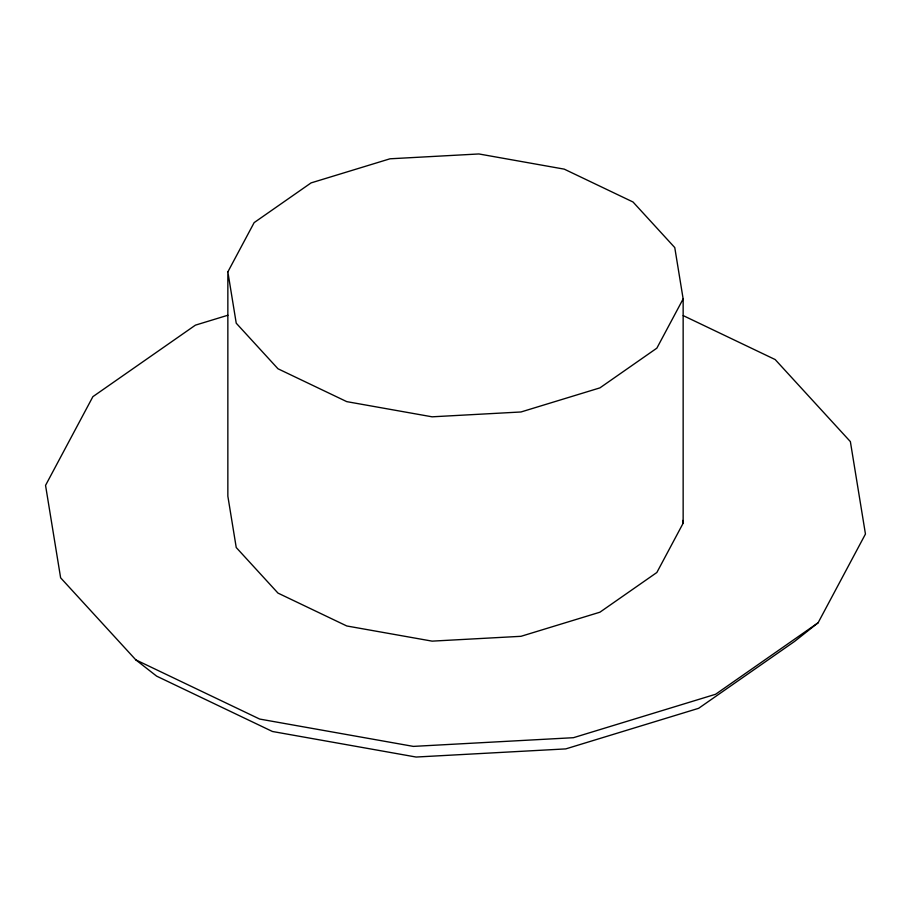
<?xml version="1.0" encoding="UTF-8"?>
<svg xmlns="http://www.w3.org/2000/svg" width="911" height="911" viewBox="0 0 911 911"><rect width="100%" height="100%" fill="white"/><g stroke="black" fill="none" stroke-linecap="round" stroke-linejoin="round"><path stroke-width="1.37" d="M227.852 271.877L254.146 222.614L311.084 182.895L390.01 158.799L478.901 153.959L564.239 169.139L633.02 202.003L674.766 247.576L683.148 298.899L683.148 523.221L656.854 572.495L599.916 612.203L520.99 636.311L432.099 641.139L346.761 625.971L277.98 593.095L236.234 547.522L227.852 496.199L227.852 271.877L236.234 323.2L277.98 368.773L346.761 401.637L432.099 416.817L520.99 411.977L599.916 387.881L656.854 348.161L683.148 298.899M227.909 315.229L195.421 325.147L92.888 396.661L45.55 485.381L60.627 577.813L135.819 659.871L156.635 676.144L272.435 731.487L416.099 757.041L565.765 748.899L698.635 708.314L794.506 641.469L818.112 622.771L865.45 534.04L850.373 441.619L775.181 359.56L683.239 315.616M818.112 622.771L715.579 694.273L573.44 737.694L413.355 746.394L259.681 719.064L135.819 659.871M682.692 520.454L683.148 523.221"/></g></svg>
